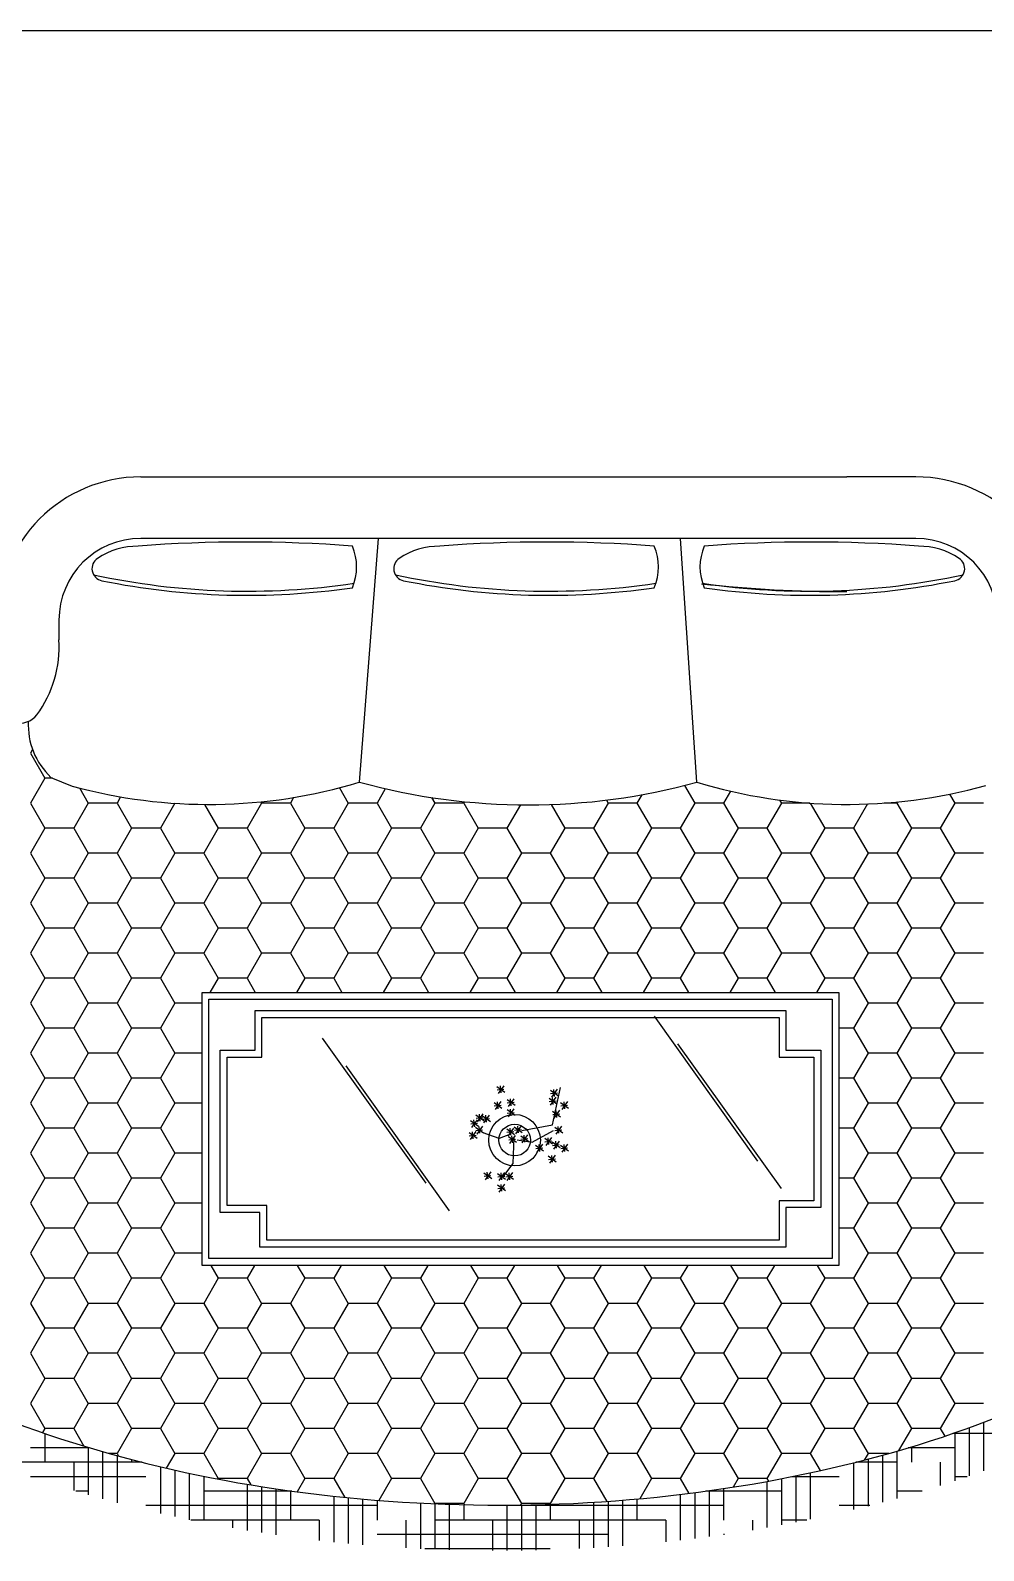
# Model space of a CAD drawing. Header units: millimetres. Extents: x -30782 to 40110, y 35885 to 73818.
# Drawn here: x 7403 to 9603, y 64124 to 67634 of the extents above; entities that cross this region are included whole.
import ezdxf

# ---------------------------------------------------------------- set-up
doc = ezdxf.new("R2010")
doc.units = ezdxf.units.MM
doc.layers.add('www.cad-blocks.net', color=7, linetype='Continuous')

# ---------------------------------------------------------------- blocks, each defined once
blk = doc.blocks.new('A$C04B71D83')
for p, q in [((1423, 2478.6), (3052.9, 2478.6)), ((3211.8, 2478.6), (3052.9, 2478.6)), ((1282.9, 2447.5), (1284, 2446.4)), ((3211.8, 2336.9), (1423, 2336.9)), ((1928.1, 1773.8), (1971.6, 2336.9)), ((2706.7, 1773.8), (2669, 2336.9)), ((1234, 2147.9), (1234, 2102.7)), ((1173, 1849.7), (1168.1, 1841.2)), ((1168.1, 1841.2), (1201.4, 1783.4)), ((1201.4, 1783.4), (1168.1, 1725.7)), ((1219.4, 1783.4), (1201.4, 1783.4)), ((1215.4, 1785.1), (1264.5, 1765)), ((1281.3, 1760.6), (1301.4, 1725.7)), ((1881.2, 1760.9), (1901.5, 1725.7)), ((1987.3, 1758.9), (1968.2, 1725.7)), ((2678.2, 1766.3), (2701.6, 1725.7)), ((1168.1, 1725.7), (1201.4, 1668)), ((1301.4, 1725.7), (1268.1, 1667.9)), ((1368.1, 1725.7), (1301.4, 1725.7)), ((1376.4, 1740.1), (1368.1, 1725.7)), ((1368.1, 1725.7), (1401.4, 1668)), ((1501.2, 1725.3), (1468.1, 1667.9)), ((1569.8, 1722.7), (1601.5, 1668)), ((1701.5, 1725.7), (1668.1, 1667.9)), ((1699.8, 1728.6), (1701.5, 1725.7)), ((1768.1, 1725.7), (1701.5, 1725.7)), ((1775.6, 1738.6), (1768.1, 1725.7)), ((1768.1, 1725.7), (1801.5, 1668)), ((1901.5, 1725.7), (1868.2, 1667.9)), ((1968.2, 1725.7), (1901.5, 1725.7)), ((1968.2, 1725.7), (2001.5, 1668)), ((2101.5, 1725.7), (2068.2, 1667.9)), ((2094.1, 1738.6), (2101.5, 1725.7)), ((2168.2, 1725.7), (2101.5, 1725.7)), ((2170.1, 1728.9), (2168.2, 1725.7)), ((2168.2, 1725.7), (2201.5, 1668)), ((2299.2, 1721.7), (2268.2, 1667.9)), ((2370, 1722.5), (2401.6, 1668)), ((2501.6, 1725.7), (2468.2, 1667.9)), ((2497.6, 1732.6), (2501.6, 1725.7)), ((2568.2, 1725.7), (2501.6, 1725.7)), ((2579.4, 1745), (2568.2, 1725.7)), ((2568.2, 1725.7), (2601.6, 1668)), ((2701.6, 1725.7), (2668.3, 1667.9)), ((2768.3, 1725.7), (2701.6, 1725.7)), ((2784.1, 1753.2), (2768.3, 1725.7)), ((2768.3, 1725.7), (2801.6, 1668)), ((2901.6, 1725.7), (2868.3, 1667.9)), ((2897.5, 1732.8), (2901.6, 1725.7)), ((2967.6, 1725.7), (2901.6, 1725.7)), ((2968.3, 1725.6), (3001.6, 1668)), ((3100.4, 1723.6), (3068.3, 1667.9)), ((3168.3, 1725.7), (3138.5, 1725.7)), ((3169.8, 1728.3), (3168.3, 1725.7)), ((3168.3, 1725.7), (3201.7, 1668)), ((3301.7, 1725.7), (3268.3, 1667.9)), ((3289.8, 1746.3), (3301.7, 1725.7)), ((3368.3, 1725.7), (3301.7, 1725.7)), ((1201.4, 1667.9), (1168.1, 1610.2)), ((1268.1, 1667.9), (1201.4, 1667.9)), ((1268.1, 1668), (1301.4, 1610.2)), ((1401.4, 1667.9), (1368.1, 1610.2)), ((1468.1, 1667.9), (1401.4, 1667.9)), ((1468.1, 1668), (1501.4, 1610.2)), ((1601.5, 1667.9), (1568.1, 1610.2)), ((1668.1, 1667.9), (1601.4, 1667.9)), ((1668.1, 1668), (1701.5, 1610.2)), ((1801.5, 1667.9), (1768.1, 1610.2)), ((1868.1, 1667.9), (1801.5, 1667.9)), ((1868.2, 1668), (1901.5, 1610.2)), ((2001.5, 1667.9), (1968.2, 1610.2)), ((2068.2, 1667.9), (2001.5, 1667.9)), ((2068.2, 1668), (2101.5, 1610.2)), ((2201.5, 1667.9), (2168.2, 1610.2)), ((2268.2, 1667.9), (2201.5, 1667.9)), ((2268.2, 1668), (2301.5, 1610.2)), ((2401.6, 1667.9), (2368.2, 1610.2)), ((2468.2, 1667.9), (2401.5, 1667.9)), ((2468.2, 1668), (2501.6, 1610.2)), ((2601.6, 1667.9), (2568.2, 1610.2)), ((2668.2, 1667.9), (2601.6, 1667.9)), ((2668.3, 1668), (2701.6, 1610.2)), ((2801.6, 1667.9), (2768.3, 1610.2)), ((2868.3, 1667.9), (2801.6, 1667.9)), ((2868.3, 1668), (2901.6, 1610.2)), ((3001.6, 1667.9), (2968.3, 1610.2)), ((3068.3, 1667.9), (3001.6, 1667.9)), ((3068.3, 1668), (3101.6, 1610.2)), ((3201.7, 1667.9), (3168.3, 1610.2)), ((3268.3, 1667.9), (3201.6, 1667.9)), ((3268.3, 1668), (3301.7, 1610.2)), ((1168.1, 1610.2), (1201.4, 1552.5)), ((1301.4, 1610.2), (1268.1, 1552.5)), ((1368.1, 1610.2), (1301.4, 1610.2)), ((1368.1, 1610.2), (1401.4, 1552.5)), ((1501.4, 1610.2), (1468.1, 1552.5)), ((1568.1, 1610.2), (1501.4, 1610.2)), ((1568.1, 1610.2), (1601.5, 1552.5)), ((1701.5, 1610.2), (1668.1, 1552.5)), ((1768.1, 1610.2), (1701.5, 1610.2)), ((1768.1, 1610.2), (1801.5, 1552.5)), ((1901.5, 1610.2), (1868.2, 1552.5)), ((1968.2, 1610.2), (1901.5, 1610.2)), ((1968.2, 1610.2), (2001.5, 1552.5)), ((2101.5, 1610.2), (2068.2, 1552.5)), ((2168.2, 1610.2), (2101.5, 1610.2)), ((2168.2, 1610.2), (2201.5, 1552.5)), ((2301.5, 1610.2), (2268.2, 1552.5)), ((2368.2, 1610.2), (2301.5, 1610.2)), ((2368.2, 1610.2), (2401.6, 1552.5)), ((2501.6, 1610.2), (2468.2, 1552.5)), ((2568.2, 1610.2), (2501.6, 1610.2)), ((2568.2, 1610.2), (2601.6, 1552.5)), ((2701.6, 1610.2), (2668.3, 1552.5)), ((2768.3, 1610.2), (2701.6, 1610.2)), ((2768.3, 1610.2), (2801.6, 1552.5)), ((2901.6, 1610.2), (2868.3, 1552.5)), ((2968.3, 1610.2), (2901.6, 1610.2)), ((2968.3, 1610.2), (3001.6, 1552.5)), ((3101.6, 1610.2), (3068.3, 1552.5)), ((3168.3, 1610.2), (3101.6, 1610.2)), ((3168.3, 1610.2), (3201.7, 1552.5)), ((3301.7, 1610.2), (3268.3, 1552.5)), ((3368.3, 1610.2), (3301.7, 1610.2)), ((1201.4, 1552.5), (1168.1, 1494.7)), ((1268.1, 1552.5), (1201.4, 1552.5)), ((1268.1, 1552.5), (1301.4, 1494.7)), ((1401.4, 1552.5), (1368.1, 1494.7)), ((1468.1, 1552.5), (1401.4, 1552.5)), ((1468.1, 1552.5), (1501.4, 1494.7)), ((1601.5, 1552.5), (1568.1, 1494.7)), ((1668.1, 1552.5), (1601.4, 1552.5)), ((1668.1, 1552.5), (1701.5, 1494.7)), ((1801.5, 1552.5), (1768.1, 1494.7)), ((1868.1, 1552.5), (1801.5, 1552.5)), ((1868.2, 1552.5), (1901.5, 1494.7)), ((2001.5, 1552.5), (1968.2, 1494.7)), ((2068.2, 1552.5), (2001.5, 1552.5)), ((2068.2, 1552.5), (2101.5, 1494.7)), ((2201.5, 1552.5), (2168.2, 1494.7)), ((2268.2, 1552.5), (2201.5, 1552.5)), ((2268.2, 1552.5), (2301.5, 1494.7)), ((2401.6, 1552.5), (2368.2, 1494.7)), ((2468.2, 1552.5), (2401.5, 1552.5)), ((2468.2, 1552.5), (2501.6, 1494.7)), ((2601.6, 1552.5), (2568.2, 1494.7)), ((2668.2, 1552.5), (2601.6, 1552.5)), ((2668.3, 1552.5), (2701.6, 1494.7)), ((2801.6, 1552.5), (2768.3, 1494.7)), ((2868.3, 1552.5), (2801.6, 1552.5)), ((2868.3, 1552.5), (2901.6, 1494.7)), ((3001.6, 1552.5), (2968.3, 1494.7)), ((3068.3, 1552.5), (3001.6, 1552.5)), ((3068.3, 1552.5), (3101.6, 1494.7)), ((3201.7, 1552.5), (3168.3, 1494.7)), ((3268.3, 1552.5), (3201.6, 1552.5)), ((3268.3, 1552.5), (3301.7, 1494.7)), ((1168.1, 1494.7), (1201.4, 1437)), ((1301.4, 1494.7), (1268.1, 1437)), ((1368.1, 1494.7), (1301.4, 1494.7)), ((1368.1, 1494.7), (1401.4, 1437)), ((1501.4, 1494.7), (1468.1, 1437)), ((1568.1, 1494.7), (1501.4, 1494.7)), ((1568.1, 1494.7), (1601.5, 1437)), ((1701.5, 1494.7), (1668.1, 1437)), ((1768.1, 1494.7), (1701.5, 1494.7)), ((1768.1, 1494.7), (1801.5, 1437)), ((1901.5, 1494.7), (1868.2, 1437)), ((1968.2, 1494.7), (1901.5, 1494.7)), ((1968.2, 1494.7), (2001.5, 1437)), ((2101.5, 1494.7), (2068.2, 1437)), ((2168.2, 1494.7), (2101.5, 1494.7)), ((2168.2, 1494.7), (2201.5, 1437)), ((2301.5, 1494.7), (2268.2, 1437)), ((2368.2, 1494.7), (2301.5, 1494.7)), ((2368.2, 1494.7), (2401.6, 1437)), ((2501.6, 1494.7), (2468.2, 1437)), ((2568.2, 1494.7), (2501.6, 1494.7)), ((2568.2, 1494.7), (2601.6, 1437)), ((2701.6, 1494.7), (2668.3, 1437)), ((2768.3, 1494.7), (2701.6, 1494.7)), ((2768.3, 1494.7), (2801.6, 1437)), ((2901.6, 1494.7), (2868.3, 1437)), ((2968.3, 1494.7), (2901.6, 1494.7)), ((2968.3, 1494.7), (3001.6, 1437)), ((3101.6, 1494.7), (3068.3, 1437)), ((3168.3, 1494.7), (3101.6, 1494.7)), ((3168.3, 1494.7), (3201.7, 1437)), ((3301.7, 1494.7), (3268.3, 1437)), ((3368.3, 1494.7), (3301.7, 1494.7)), ((1201.4, 1437), (1168.1, 1379.2)), ((1268.1, 1437), (1201.4, 1437)), ((1268.1, 1437), (1301.4, 1379.2)), ((1401.4, 1437), (1368.1, 1379.2)), ((1468.1, 1437), (1401.4, 1437)), ((1468.1, 1437), (1501.4, 1379.2)), ((1601.5, 1437), (1568.1, 1379.2)), ((1668.1, 1437), (1601.4, 1437)), ((1668.1, 1437), (1701.5, 1379.2)), ((1801.5, 1437), (1768.1, 1379.2)), ((1868.1, 1437), (1801.5, 1437)), ((1868.2, 1437), (1901.5, 1379.2)), ((2001.5, 1437), (1968.2, 1379.2)), ((2068.2, 1437), (2001.5, 1437)), ((2068.2, 1437), (2101.5, 1379.2)), ((2201.5, 1437), (2168.2, 1379.2)), ((2268.2, 1437), (2201.5, 1437)), ((2268.2, 1437), (2301.5, 1379.2)), ((2401.6, 1437), (2368.2, 1379.2)), ((2468.2, 1437), (2401.5, 1437)), ((2468.2, 1437), (2501.6, 1379.2)), ((2601.6, 1437), (2568.2, 1379.2)), ((2668.2, 1437), (2601.6, 1437)), ((2668.3, 1437), (2701.6, 1379.2)), ((2801.6, 1437), (2768.3, 1379.2)), ((2868.3, 1437), (2801.6, 1437)), ((2868.3, 1437), (2901.6, 1379.2)), ((3001.6, 1437), (2968.3, 1379.2)), ((3068.3, 1437), (3001.6, 1437)), ((3068.3, 1437), (3101.6, 1379.2)), ((3201.7, 1437), (3168.3, 1379.2)), ((3268.3, 1437), (3201.6, 1437)), ((3268.3, 1437), (3301.7, 1379.2)), ((1168.1, 1379.2), (1201.4, 1321.5)), ((1301.4, 1379.2), (1268.1, 1321.5)), ((1368.1, 1379.2), (1301.4, 1379.2)), ((1368.1, 1379.2), (1401.4, 1321.5)), ((1501.4, 1379.2), (1468.1, 1321.5)), ((1568.1, 1379.2), (1501.4, 1379.2)), ((1568.1, 1379.2), (1601.5, 1321.5)), ((1701.5, 1379.2), (1668.1, 1321.5)), ((1768.1, 1379.2), (1701.5, 1379.2)), ((1768.1, 1379.2), (1801.5, 1321.5)), ((1901.5, 1379.2), (1868.2, 1321.5)), ((1968.2, 1379.2), (1901.5, 1379.2)), ((1968.2, 1379.2), (2001.5, 1321.5)), ((2101.5, 1379.2), (2068.2, 1321.5)), ((2168.2, 1379.2), (2101.5, 1379.2)), ((2168.2, 1379.2), (2201.5, 1321.5)), ((2301.5, 1379.2), (2268.2, 1321.5)), ((2368.2, 1379.2), (2301.5, 1379.2)), ((2368.2, 1379.2), (2401.6, 1321.5)), ((2501.6, 1379.2), (2468.2, 1321.5)), ((2568.2, 1379.2), (2501.6, 1379.2)), ((2568.2, 1379.2), (2601.6, 1321.5)), ((2701.6, 1379.2), (2668.3, 1321.5)), ((2768.3, 1379.2), (2701.6, 1379.2)), ((2768.3, 1379.2), (2801.6, 1321.5)), ((2901.6, 1379.2), (2868.3, 1321.5)), ((2968.3, 1379.2), (2901.6, 1379.2)), ((2968.3, 1379.2), (3001.6, 1321.5)), ((3101.6, 1379.2), (3068.3, 1321.5)), ((3168.3, 1379.2), (3101.6, 1379.2)), ((3168.3, 1379.2), (3201.7, 1321.5)), ((3301.7, 1379.2), (3268.3, 1321.5)), ((3368.3, 1379.2), (3301.7, 1379.2)), ((1201.4, 1321.5), (1168.1, 1263.8)), ((1268.1, 1321.5), (1201.4, 1321.5)), ((1268.1, 1321.5), (1301.4, 1263.8)), ((1401.4, 1321.5), (1368.1, 1263.8)), ((1468.1, 1321.5), (1401.4, 1321.5)), ((1468.1, 1321.5), (1501.4, 1263.8)), ((1601.5, 1321.5), (1582.4, 1288.5)), ((1668.1, 1321.5), (1601.4, 1321.5)), ((1668.1, 1321.5), (1687.2, 1288.5)), ((1801.5, 1321.5), (1782.4, 1288.5)), ((1868.1, 1321.5), (1801.5, 1321.5)), ((1868.2, 1321.5), (1887.2, 1288.5)), ((2001.5, 1321.5), (1982.5, 1288.5)), ((2068.2, 1321.5), (2001.5, 1321.5)), ((2068.2, 1321.5), (2087.2, 1288.5)), ((2201.5, 1321.5), (2182.5, 1288.5)), ((2268.2, 1321.5), (2201.5, 1321.5)), ((2268.2, 1321.5), (2287.2, 1288.5)), ((2401.6, 1321.5), (2382.5, 1288.5)), ((2468.2, 1321.5), (2401.5, 1321.5)), ((2468.2, 1321.5), (2487.3, 1288.5)), ((2601.6, 1321.5), (2582.5, 1288.5)), ((2668.2, 1321.5), (2601.6, 1321.5)), ((2668.3, 1321.5), (2687.3, 1288.5)), ((2801.6, 1321.5), (2782.6, 1288.5)), ((2868.3, 1321.5), (2801.6, 1321.5)), ((2868.3, 1321.5), (2887.3, 1288.5)), ((3001.6, 1321.5), (2982.6, 1288.5)), ((3068.3, 1321.5), (3001.6, 1321.5)), ((3068.3, 1321.5), (3101.6, 1263.8)), ((3201.7, 1321.5), (3168.3, 1263.8)), ((3268.3, 1321.5), (3201.6, 1321.5)), ((3268.3, 1321.5), (3301.7, 1263.8)), ((1168.1, 1263.8), (1201.4, 1206)), ((1301.4, 1263.8), (1268.1, 1206)), ((1368.1, 1263.8), (1301.4, 1263.8)), ((1368.1, 1263.8), (1401.4, 1206)), ((1501.4, 1263.8), (1468.1, 1206)), ((1564.4, 1263.8), (1501.4, 1263.8)), ((1564.4, 1288.5), (3034.4, 1288.5)), ((1564.4, 658.5), (1564.4, 1288.5)), ((1580.1, 1272.8), (3018.6, 1272.8)), ((1580.1, 674.3), (1580.1, 1272.8)), ((3018.6, 1272.8), (3018.6, 674.3)), ((3034.4, 1288.5), (3034.4, 658.5)), ((3101.6, 1263.8), (3068.3, 1206)), ((3168.3, 1263.8), (3101.6, 1263.8)), ((3168.3, 1263.8), (3201.7, 1206)), ((3301.7, 1263.8), (3268.3, 1206)), ((3368.3, 1263.8), (3301.7, 1263.8)), ((1686.7, 1246.5), (2912, 1246.5)), ((1686.7, 1155.1), (1686.7, 1246.5)), ((1702.4, 1230.8), (2896.3, 1230.8)), ((1702.4, 1139.4), (1702.4, 1230.8)), ((2847.4, 899.3), (2608.6, 1233.9)), ((2896.3, 1230.8), (2896.3, 1139.4)), ((2912, 1246.5), (2912, 1155.1)), ((1201.4, 1206), (1168.1, 1148.3)), ((1268.1, 1206), (1201.4, 1206)), ((1268.1, 1206), (1301.4, 1148.3)), ((1401.4, 1206), (1368.1, 1148.3)), ((1468.1, 1206), (1401.4, 1206)), ((1468.1, 1206), (1501.4, 1148.3)), ((3068.3, 1206), (3034.4, 1206)), ((3068.3, 1206), (3101.6, 1148.3)), ((3201.7, 1206), (3168.3, 1148.3)), ((3268.3, 1206), (3201.6, 1206)), ((3268.3, 1206), (3301.7, 1148.3)), ((2081.4, 848.3), (1842.6, 1182.9)), ((2901.6, 835.6), (2662.8, 1170.2)), ((1168.1, 1148.3), (1201.4, 1090.5)), ((1301.4, 1148.3), (1268.1, 1090.5)), ((1368.1, 1148.3), (1301.4, 1148.3)), ((1368.1, 1148.3), (1401.4, 1090.5)), ((1501.4, 1148.3), (1468.1, 1090.5)), ((1564.4, 1148.3), (1501.4, 1148.3)), ((1606.4, 1155.1), (1686.7, 1155.1)), ((1606.4, 780.8), (1606.4, 1155.1)), ((1622.1, 1139.4), (1702.4, 1139.4)), ((1622.1, 796.6), (1622.1, 1139.4)), ((2896.3, 1139.4), (2976.6, 1139.4)), ((2912, 1155.1), (2992.4, 1155.1)), ((2976.6, 1139.4), (2976.6, 807.7)), ((2992.4, 1155.1), (2992.4, 791.9)), ((3101.6, 1148.3), (3068.3, 1090.5)), ((3168.3, 1148.3), (3101.6, 1148.3)), ((3168.3, 1148.3), (3201.7, 1090.5)), ((3301.7, 1148.3), (3268.3, 1090.5)), ((3368.3, 1148.3), (3301.7, 1148.3)), ((1201.4, 1090.5), (1168.1, 1032.8)), ((1268.1, 1090.5), (1201.4, 1090.5)), ((1268.1, 1090.5), (1301.4, 1032.8)), ((1401.4, 1090.5), (1368.1, 1032.8)), ((1468.1, 1090.5), (1401.4, 1090.5)), ((1468.1, 1090.5), (1501.4, 1032.8)), ((2135.5, 784.6), (1896.8, 1119.2)), ((3068.3, 1090.5), (3034.4, 1090.5)), ((3068.3, 1090.5), (3101.6, 1032.8)), ((3201.7, 1090.5), (3168.3, 1032.8)), ((3268.3, 1090.5), (3201.6, 1090.5)), ((3268.3, 1090.5), (3301.7, 1032.8)), ((2263.3, 1057.6), (2244.9, 1070.7)), ((2261.2, 1064.4), (2245.3, 1062.7)), ((2260.7, 1073.3), (2247.6, 1054.9)), ((2254.5, 1056.9), (2252.9, 1072.8)), ((2386.9, 1049.2), (2368.5, 1062.3)), ((2384.8, 1056), (2368.9, 1054.4)), ((2384.3, 1064.9), (2371.2, 1046.6)), ((2373.2, 982.6), (2391.6, 1069.1)), ((2378.1, 1048.5), (2376.5, 1064.4)), ((1168.1, 1032.8), (1201.4, 975)), ((1301.4, 1032.8), (1268.1, 975)), ((1368.1, 1032.8), (1301.4, 1032.8)), ((1368.1, 1032.8), (1401.4, 975)), ((1501.4, 1032.8), (1468.1, 975)), ((1564.4, 1032.8), (1501.4, 1032.8)), ((2256.6, 1020.8), (2238.3, 1033.9)), ((2254.5, 1027.6), (2238.7, 1026)), ((2254, 1036.5), (2240.9, 1018.2)), ((2247.9, 1020.1), (2246.2, 1036)), ((2286.7, 1027.5), (2268.3, 1040.6)), ((2284.6, 1034.3), (2268.7, 1032.6)), ((2284, 1043.2), (2270.9, 1024.9)), ((2284, 1019.8), (2270.9, 1001.4)), ((2277.9, 1026.8), (2276.2, 1042.7)), ((2277.9, 1003.4), (2276.2, 1019.3)), ((2383.5, 1030.8), (2365.2, 1043.9)), ((2381.5, 1037.7), (2365.6, 1036)), ((2380.9, 1046.6), (2367.8, 1028.2)), ((2374.8, 1030.1), (2373.1, 1046)), ((2410.3, 1020.8), (2391.9, 1033.9)), ((2408.2, 1027.6), (2392.3, 1026)), ((2407.6, 1036.5), (2394.5, 1018.2)), ((2401.5, 1020.1), (2399.8, 1036)), ((3101.6, 1032.8), (3068.3, 975)), ((3168.3, 1032.8), (3101.6, 1032.8)), ((3168.3, 1032.8), (3201.7, 975)), ((3301.7, 1032.8), (3268.3, 975)), ((3368.3, 1032.8), (3301.7, 1032.8)), ((2202.3, 979), (2184, 992.1)), ((2200.2, 985.8), (2184.4, 984.2)), ((2199.7, 994.7), (2186.6, 976.4)), ((2193.6, 978.3), (2191.9, 994.2)), ((2214.8, 992.4), (2196.5, 1005.5)), ((2212.8, 999.2), (2196.9, 997.5)), ((2212.2, 1008.1), (2199.1, 989.7)), ((2206.1, 991.7), (2204.4, 1007.6)), ((2229.9, 989.9), (2211.5, 1003)), ((2227.8, 996.7), (2211.9, 995)), ((2227.3, 1005.6), (2214.2, 987.2)), ((2221.1, 989.2), (2219.5, 1005.1)), ((2286.7, 1004.1), (2268.3, 1017.2)), ((2284.6, 1010.9), (2268.7, 1009.2)), ((2391.9, 1000.7), (2373.5, 1013.8)), ((2389.8, 1007.6), (2374, 1005.9)), ((2389.3, 1016.5), (2376.2, 998.1)), ((2383.1, 1000), (2381.5, 1015.9)), ((1201.4, 975), (1168.1, 917.3)), ((1268.1, 975), (1201.4, 975)), ((1268.1, 975), (1301.4, 917.3)), ((1401.4, 975), (1368.1, 917.3)), ((1468.1, 975), (1401.4, 975)), ((1468.1, 975), (1501.4, 917.3)), ((2199, 951.4), (2180.6, 964.5)), ((2196.9, 958.2), (2181, 956.6)), ((2196.4, 967.2), (2183.3, 948.8)), ((2190.2, 950.7), (2188.6, 966.6)), ((2214, 963.9), (2195.7, 977.1)), ((2211.9, 970.8), (2196.1, 969.1)), ((2211.4, 979.7), (2198.3, 961.3)), ((2205.3, 963.3), (2203.6, 979.1)), ((2250, 951.1), (2213.3, 964.2)), ((2276.2, 961.6), (2250, 951.1)), ((2285.8, 959.8), (2267.5, 972.9)), ((2283.8, 966.6), (2267.9, 964.9)), ((2283.2, 975.5), (2270.1, 957.1)), ((2290, 942.2), (2271.7, 955.3)), ((2287.9, 949.1), (2272.1, 947.4)), ((2287.4, 958), (2274.3, 939.6)), ((2277.1, 959.1), (2275.4, 975)), ((2281.3, 941.5), (2279.6, 957.4)), ((2284.1, 953.7), (2281.5, 893.4)), ((2303.4, 964.8), (2285, 977.9)), ((2301.3, 971.6), (2285.4, 970)), ((2300.7, 980.5), (2287.6, 962.2)), ((2292, 948.5), (2326, 943.2)), ((2294.6, 964.1), (2293, 980)), ((2318.4, 943.9), (2300.1, 957)), ((2316.3, 950.7), (2300.5, 949.1)), ((2302.4, 969.5), (2373.2, 982.6)), ((2315.8, 959.6), (2302.7, 941.3)), ((2309.7, 943.2), (2308, 959.1)), ((2326, 943.2), (2375.8, 969.5)), ((2373.5, 938), (2355.2, 951.2)), ((2370.9, 953.8), (2357.8, 935.4)), ((2364.8, 937.4), (2363.1, 953.2)), ((2396.9, 963.9), (2378.6, 977.1)), ((2394.8, 970.8), (2379, 969.1)), ((2394.3, 979.7), (2381.2, 961.3)), ((2388.2, 963.3), (2386.5, 979.1)), ((3068.3, 975), (3034.4, 975)), ((3068.3, 975), (3101.6, 917.3)), ((3201.7, 975), (3168.3, 917.3)), ((3268.3, 975), (3201.6, 975)), ((3268.3, 975), (3301.7, 917.3)), ((1168.1, 917.3), (1201.4, 859.6)), ((1301.4, 917.3), (1268.1, 859.6)), ((1368.1, 917.3), (1301.4, 917.3)), ((1368.1, 917.3), (1401.4, 859.6)), ((1501.4, 917.3), (1468.1, 859.6)), ((1564.4, 917.3), (1501.4, 917.3)), ((2352.6, 922.2), (2334.3, 935.3)), ((2350.6, 929), (2334.7, 927.3)), ((2350, 937.9), (2336.9, 919.5)), ((2343.9, 921.5), (2342.2, 937.4)), ((2371.5, 944.9), (2355.6, 943.2)), ((2379.3, 912.8), (2366.1, 894.5)), ((2391.1, 929.7), (2372.7, 942.8)), ((2389, 936.5), (2373.1, 934.8)), ((2388.4, 945.4), (2375.3, 927.1)), ((2382.3, 929), (2380.6, 944.9)), ((2410.3, 922.2), (2391.9, 935.3)), ((2408.2, 929), (2392.3, 927.3)), ((2407.6, 937.9), (2394.5, 919.5)), ((2401.5, 921.5), (2399.8, 937.4)), ((3101.6, 917.3), (3068.3, 859.6)), ((3168.3, 917.3), (3101.6, 917.3)), ((3168.3, 917.3), (3201.7, 859.6)), ((3301.7, 917.3), (3268.3, 859.6)), ((3368.3, 917.3), (3301.7, 917.3)), ((2281.5, 893.4), (2257.9, 861.9)), ((2381.9, 897.1), (2363.5, 910.2)), ((2379.8, 903.9), (2363.9, 902.2)), ((2373.1, 896.4), (2371.5, 912.3)), ((1201.4, 859.6), (1168.1, 801.8)), ((1268.1, 859.6), (1201.4, 859.6)), ((1268.1, 859.6), (1301.4, 801.8)), ((1401.4, 859.6), (1368.1, 801.8)), ((1468.1, 859.6), (1401.4, 859.6)), ((1468.1, 859.6), (1501.4, 801.8)), ((2233.2, 858.6), (2214.9, 871.7)), ((2231.2, 865.5), (2215.3, 863.8)), ((2230.6, 874.4), (2217.5, 856)), ((2224.5, 857.9), (2222.8, 873.8)), ((2265, 857), (2246.6, 870.1)), ((2265, 830.2), (2246.6, 843.3)), ((2262.9, 863.8), (2247, 862.1)), ((2262.3, 872.7), (2249.2, 854.3)), ((2262.3, 846), (2249.2, 827.6)), ((2256.2, 856.3), (2254.5, 872.2)), ((2256.2, 829.5), (2254.5, 845.4)), ((2283.3, 857), (2265, 870.1)), ((2281.3, 863.8), (2265.4, 862.1)), ((2280.7, 872.7), (2267.6, 854.3)), ((2274.6, 856.3), (2272.9, 872.2)), ((3068.3, 859.6), (3034.4, 859.6)), ((3068.3, 859.6), (3101.6, 801.8)), ((3201.7, 859.6), (3168.3, 801.8)), ((3268.3, 859.6), (3201.6, 859.6)), ((3268.3, 859.6), (3301.7, 801.8)), ((2262.9, 837), (2247, 835.4)), ((2976.6, 807.7), (2896.3, 807.7)), ((2896.3, 807.7), (2896.3, 716.3)), ((1168.1, 801.8), (1201.4, 744.1)), ((1301.4, 801.8), (1268.1, 744.1)), ((1368.1, 801.8), (1301.4, 801.8)), ((1368.1, 801.8), (1401.4, 744.1)), ((1501.4, 801.8), (1468.1, 744.1)), ((1564.4, 801.8), (1501.4, 801.8)), ((1697.7, 780.8), (1606.4, 780.8)), ((1713.5, 796.6), (1622.1, 796.6)), ((1697.7, 700.5), (1697.7, 780.8)), ((1713.5, 716.3), (1713.5, 796.6)), ((2992.4, 791.9), (2912, 791.9)), ((2912, 791.9), (2912, 700.5)), ((3101.6, 801.8), (3068.3, 744.1)), ((3168.3, 801.8), (3101.6, 801.8)), ((3168.3, 801.8), (3201.7, 744.1)), ((3301.7, 801.8), (3268.3, 744.1)), ((3368.3, 801.8), (3301.7, 801.8)), ((1201.4, 744.1), (1168.1, 686.3)), ((1268.1, 744.1), (1201.4, 744.1)), ((1268.1, 744.1), (1301.4, 686.3)), ((1401.4, 744.1), (1368.1, 686.3)), ((1468.1, 744.1), (1401.4, 744.1)), ((1468.1, 744.1), (1501.4, 686.3)), ((3068.3, 744.1), (3034.4, 744.1)), ((3068.3, 744.1), (3101.6, 686.3)), ((3201.7, 744.1), (3168.3, 686.3)), ((3268.3, 744.1), (3201.6, 744.1)), ((3268.3, 744.1), (3301.7, 686.3)), ((2896.3, 716.3), (1713.5, 716.3)), ((1168.1, 686.3), (1201.4, 628.6)), ((1301.4, 686.3), (1268.1, 628.6)), ((1368.1, 686.3), (1301.4, 686.3)), ((1368.1, 686.3), (1401.4, 628.6)), ((1501.4, 686.3), (1468.1, 628.6)), ((1564.4, 686.3), (1501.4, 686.3)), ((3018.6, 674.3), (1580.1, 674.3)), ((2912, 700.5), (1697.7, 700.5)), ((3101.6, 686.3), (3068.3, 628.6)), ((3168.3, 686.3), (3101.6, 686.3)), ((3168.3, 686.3), (3201.7, 628.6)), ((3301.7, 686.3), (3268.3, 628.6)), ((3368.3, 686.3), (3301.7, 686.3)), ((3034.4, 658.5), (1564.4, 658.5)), ((1584.2, 658.5), (1601.5, 628.6)), ((1685.4, 658.5), (1668.1, 628.6)), ((1784.2, 658.5), (1801.5, 628.6)), ((1885.4, 658.5), (1868.2, 628.6)), ((1984.2, 658.5), (2001.5, 628.6)), ((2085.5, 658.5), (2068.2, 628.6)), ((2184.2, 658.5), (2201.5, 628.6)), ((2285.5, 658.5), (2268.2, 628.6)), ((2384.3, 658.5), (2401.6, 628.6)), ((2485.5, 658.5), (2468.2, 628.6)), ((2584.3, 658.5), (2601.6, 628.6)), ((2685.5, 658.5), (2668.3, 628.6)), ((2784.3, 658.5), (2801.6, 628.6)), ((2885.6, 658.5), (2868.3, 628.6)), ((2984.3, 658.5), (3001.6, 628.6)), ((1201.4, 628.6), (1168.1, 570.8)), ((1268.1, 628.6), (1201.4, 628.6)), ((1268.1, 628.6), (1301.4, 570.8)), ((1401.4, 628.6), (1368.1, 570.8)), ((1468.1, 628.6), (1401.4, 628.6)), ((1468.1, 628.6), (1501.4, 570.8)), ((1601.5, 628.6), (1568.1, 570.8)), ((1668.1, 628.6), (1601.4, 628.6)), ((1668.1, 628.6), (1701.5, 570.8)), ((1801.5, 628.6), (1768.1, 570.8)), ((1868.1, 628.6), (1801.5, 628.6)), ((1868.2, 628.6), (1901.5, 570.8)), ((2001.5, 628.6), (1968.2, 570.8)), ((2068.2, 628.6), (2001.5, 628.6)), ((2068.2, 628.6), (2101.5, 570.8)), ((2201.5, 628.6), (2168.2, 570.8)), ((2268.2, 628.6), (2201.5, 628.6)), ((2268.2, 628.6), (2301.5, 570.8)), ((2401.6, 628.6), (2368.2, 570.8)), ((2468.2, 628.6), (2401.5, 628.6)), ((2468.2, 628.6), (2501.6, 570.8)), ((2601.6, 628.6), (2568.2, 570.8)), ((2668.2, 628.6), (2601.6, 628.6)), ((2668.3, 628.6), (2701.6, 570.8)), ((2801.6, 628.6), (2768.3, 570.8)), ((2868.3, 628.6), (2801.6, 628.6)), ((2868.3, 628.6), (2901.6, 570.8)), ((3001.6, 628.6), (2968.3, 570.8)), ((3068.3, 628.6), (3001.6, 628.6)), ((3068.3, 628.6), (3101.6, 570.8)), ((3201.7, 628.6), (3168.3, 570.8)), ((3268.3, 628.6), (3201.6, 628.6)), ((3268.3, 628.6), (3301.7, 570.8)), ((1168.1, 570.8), (1201.4, 513.1)), ((1301.4, 570.8), (1268.1, 513.1)), ((1368.1, 570.8), (1301.4, 570.8)), ((1368.1, 570.8), (1401.4, 513.1)), ((1501.4, 570.8), (1468.1, 513.1)), ((1568.1, 570.8), (1501.4, 570.8)), ((1568.1, 570.8), (1601.5, 513.1)), ((1701.5, 570.8), (1668.1, 513.1)), ((1768.1, 570.8), (1701.5, 570.8)), ((1768.1, 570.8), (1801.5, 513.1)), ((1901.5, 570.8), (1868.2, 513.1)), ((1968.2, 570.8), (1901.5, 570.8)), ((1968.2, 570.8), (2001.5, 513.1)), ((2101.5, 570.8), (2068.2, 513.1)), ((2168.2, 570.8), (2101.5, 570.8)), ((2168.2, 570.8), (2201.5, 513.1)), ((2301.5, 570.8), (2268.2, 513.1)), ((2368.2, 570.8), (2301.5, 570.8)), ((2368.2, 570.8), (2401.6, 513.1)), ((2501.6, 570.8), (2468.2, 513.1)), ((2568.2, 570.8), (2501.6, 570.8)), ((2568.2, 570.8), (2601.6, 513.1)), ((2701.6, 570.8), (2668.3, 513.1)), ((2768.3, 570.8), (2701.6, 570.8)), ((2768.3, 570.8), (2801.6, 513.1)), ((2901.6, 570.8), (2868.3, 513.1)), ((2968.3, 570.8), (2901.6, 570.8)), ((2968.3, 570.8), (3001.6, 513.1)), ((3101.6, 570.8), (3068.3, 513.1)), ((3168.3, 570.8), (3101.6, 570.8)), ((3168.3, 570.8), (3201.7, 513.1)), ((3301.7, 570.8), (3268.3, 513.1)), ((3368.3, 570.8), (3301.7, 570.8)), ((1201.4, 513.1), (1168.1, 455.4)), ((1268.1, 513.1), (1201.4, 513.1)), ((1268.1, 513.1), (1301.4, 455.4)), ((1401.4, 513.1), (1368.1, 455.4)), ((1468.1, 513.1), (1401.4, 513.1)), ((1468.1, 513.1), (1501.4, 455.4)), ((1601.5, 513.1), (1568.1, 455.4)), ((1668.1, 513.1), (1601.4, 513.1)), ((1668.1, 513.1), (1701.5, 455.4)), ((1801.5, 513.1), (1768.1, 455.4)), ((1868.1, 513.1), (1801.5, 513.1)), ((1868.2, 513.1), (1901.5, 455.4)), ((2001.5, 513.1), (1968.2, 455.4)), ((2068.2, 513.1), (2001.5, 513.1)), ((2068.2, 513.1), (2101.5, 455.4)), ((2201.5, 513.1), (2168.2, 455.4)), ((2268.2, 513.1), (2201.5, 513.1)), ((2268.2, 513.1), (2301.5, 455.4)), ((2401.6, 513.1), (2368.2, 455.4)), ((2468.2, 513.1), (2401.5, 513.1)), ((2468.2, 513.1), (2501.6, 455.4)), ((2601.6, 513.1), (2568.2, 455.4)), ((2668.2, 513.1), (2601.6, 513.1)), ((2668.3, 513.1), (2701.6, 455.4)), ((2801.6, 513.1), (2768.3, 455.4)), ((2868.3, 513.1), (2801.6, 513.1)), ((2868.3, 513.1), (2901.6, 455.4)), ((3001.6, 513.1), (2968.3, 455.4)), ((3068.3, 513.1), (3001.6, 513.1)), ((3068.3, 513.1), (3101.6, 455.4)), ((3201.7, 513.1), (3168.3, 455.4)), ((3268.3, 513.1), (3201.6, 513.1)), ((3268.3, 513.1), (3301.7, 455.4)), ((1168.1, 455.4), (1201.4, 397.6)), ((1301.4, 455.4), (1268.1, 397.6)), ((1368.1, 455.4), (1301.4, 455.4)), ((1368.1, 455.4), (1401.4, 397.6)), ((1501.4, 455.4), (1468.1, 397.6)), ((1568.1, 455.4), (1501.4, 455.4)), ((1568.1, 455.4), (1601.5, 397.6)), ((1701.5, 455.4), (1668.1, 397.6)), ((1768.1, 455.4), (1701.5, 455.4)), ((1768.1, 455.4), (1801.5, 397.6)), ((1901.5, 455.4), (1868.2, 397.6)), ((1968.2, 455.4), (1901.5, 455.4)), ((1968.2, 455.4), (2001.5, 397.6)), ((2101.5, 455.4), (2068.2, 397.6)), ((2168.2, 455.4), (2101.5, 455.4)), ((2168.2, 455.4), (2201.5, 397.6)), ((2301.5, 455.4), (2268.2, 397.6)), ((2368.2, 455.4), (2301.5, 455.4)), ((2368.2, 455.4), (2401.6, 397.6)), ((2501.6, 455.4), (2468.2, 397.6)), ((2568.2, 455.4), (2501.6, 455.4)), ((2568.2, 455.4), (2601.6, 397.6)), ((2701.6, 455.4), (2668.3, 397.6)), ((2768.3, 455.4), (2701.6, 455.4)), ((2768.3, 455.4), (2801.6, 397.6)), ((2901.6, 455.4), (2868.3, 397.6)), ((2968.3, 455.4), (2901.6, 455.4)), ((2968.3, 455.4), (3001.6, 397.6)), ((3101.6, 455.4), (3068.3, 397.6)), ((3168.3, 455.4), (3101.6, 455.4)), ((3168.3, 455.4), (3201.7, 397.6)), ((3301.7, 455.4), (3268.3, 397.6)), ((3368.3, 455.4), (3301.7, 455.4)), ((1201.4, 397.6), (1168.1, 339.9)), ((1268.1, 397.6), (1201.4, 397.6)), ((1268.1, 397.6), (1301.4, 339.9)), ((1401.4, 397.6), (1368.1, 339.9)), ((1468.1, 397.6), (1401.4, 397.6)), ((1468.1, 397.6), (1501.4, 339.9)), ((1601.5, 397.6), (1568.1, 339.9)), ((1668.1, 397.6), (1601.4, 397.6)), ((1668.1, 397.6), (1701.5, 339.9)), ((1801.5, 397.6), (1768.1, 339.9)), ((1868.1, 397.6), (1801.5, 397.6)), ((1868.2, 397.6), (1901.5, 339.9)), ((2001.5, 397.6), (1968.2, 339.9)), ((2068.2, 397.6), (2001.5, 397.6)), ((2068.2, 397.6), (2101.5, 339.9)), ((2201.5, 397.6), (2168.2, 339.9)), ((2268.2, 397.6), (2201.5, 397.6)), ((2268.2, 397.6), (2301.5, 339.9)), ((2401.6, 397.6), (2368.2, 339.9)), ((2468.2, 397.6), (2401.5, 397.6)), ((2468.2, 397.6), (2501.6, 339.9)), ((2601.6, 397.6), (2568.2, 339.9)), ((2668.2, 397.6), (2601.6, 397.6)), ((2668.3, 397.6), (2701.6, 339.9)), ((2801.6, 397.6), (2768.3, 339.9)), ((2868.3, 397.6), (2801.6, 397.6)), ((2868.3, 397.6), (2901.6, 339.9)), ((3001.6, 397.6), (2968.3, 339.9)), ((3068.3, 397.6), (3001.6, 397.6)), ((3068.3, 397.6), (3101.6, 339.9)), ((3201.7, 397.6), (3168.3, 339.9)), ((3268.3, 397.6), (3201.6, 397.6)), ((3268.3, 397.6), (3301.7, 339.9)), ((1168.1, 339.9), (1201.4, 282.1)), ((1301.4, 339.9), (1268.1, 282.1)), ((1368.1, 339.9), (1301.4, 339.9)), ((1368.1, 339.9), (1401.4, 282.1)), ((1501.4, 339.9), (1468.1, 282.1)), ((1568.1, 339.9), (1501.4, 339.9)), ((1568.1, 339.9), (1601.5, 282.1)), ((1701.5, 339.9), (1668.1, 282.1)), ((1768.1, 339.9), (1701.5, 339.9)), ((1768.1, 339.9), (1801.5, 282.1)), ((1901.5, 339.9), (1868.2, 282.1)), ((1968.2, 339.9), (1901.5, 339.9)), ((1968.2, 339.9), (2001.5, 282.1)), ((2101.5, 339.9), (2068.2, 282.1)), ((2168.2, 339.9), (2101.5, 339.9)), ((2168.2, 339.9), (2201.5, 282.1)), ((2301.5, 339.9), (2268.2, 282.1)), ((2368.2, 339.9), (2301.5, 339.9)), ((2368.2, 339.9), (2401.6, 282.1)), ((2501.6, 339.9), (2468.2, 282.1)), ((2568.2, 339.9), (2501.6, 339.9)), ((2568.2, 339.9), (2601.6, 282.1)), ((2701.6, 339.9), (2668.3, 282.1)), ((2768.3, 339.9), (2701.6, 339.9)), ((2768.3, 339.9), (2801.6, 282.1)), ((2901.6, 339.9), (2868.3, 282.1)), ((2968.3, 339.9), (2901.6, 339.9)), ((2968.3, 339.9), (3001.6, 282.1)), ((3101.6, 339.9), (3068.3, 282.1)), ((3168.3, 339.9), (3101.6, 339.9)), ((3168.3, 339.9), (3201.7, 282.1)), ((3301.7, 339.9), (3268.3, 282.1)), ((3368.3, 339.9), (3301.7, 339.9)), ((1201.4, 282.1), (1195.7, 272.3)), ((1268.1, 282.1), (1201.4, 282.1)), ((1268.1, 282.1), (1291.7, 241.2)), ((1401.4, 282.1), (1368.1, 224.4)), ((1468.1, 282.1), (1401.4, 282.1)), ((1468.1, 282.1), (1501.4, 224.4)), ((1601.5, 282.1), (1568.1, 224.4)), ((1668.1, 282.1), (1601.4, 282.1)), ((1668.1, 282.1), (1701.5, 224.4)), ((1801.5, 282.1), (1768.1, 224.4)), ((1868.1, 282.1), (1801.5, 282.1)), ((1868.2, 282.1), (1901.5, 224.4)), ((2001.5, 282.1), (1968.2, 224.4)), ((2068.2, 282.1), (2001.5, 282.1)), ((2068.2, 282.1), (2101.5, 224.4)), ((2201.5, 282.1), (2168.2, 224.4)), ((2268.2, 282.1), (2201.5, 282.1)), ((2268.2, 282.1), (2301.5, 224.4)), ((2401.6, 282.1), (2368.2, 224.4)), ((2468.2, 282.1), (2401.5, 282.1)), ((2468.2, 282.1), (2501.6, 224.4)), ((2601.6, 282.1), (2568.2, 224.4)), ((2668.2, 282.1), (2601.6, 282.1)), ((2668.3, 282.1), (2701.6, 224.4)), ((2801.6, 282.1), (2768.3, 224.4)), ((2868.3, 282.1), (2801.6, 282.1)), ((2868.3, 282.1), (2901.6, 224.4)), ((3001.6, 282.1), (2968.3, 224.4)), ((3068.3, 282.1), (3001.6, 282.1)), ((3068.3, 282.1), (3101.6, 224.4)), ((3201.7, 282.1), (3172, 230.7)), ((3268.3, 282.1), (3201.6, 282.1)), ((3268.3, 282.1), (3278.8, 264)), ((3335, 283.6), (3335, 172.2)), ((3368.3, 295.8), (3368.3, 184)), ((1201.4, 270.4), (1201.4, 204)), ((3435, 270.6), (3298.2, 270.6)), ((3301.7, 271.8), (3301.7, 161)), ((1304.6, 237.3), (1168.1, 237.3)), ((1301.4, 238.3), (1301.4, 128.8)), ((1334.7, 228.5), (1334.7, 119.4)), ((1368.1, 224.4), (1349.1, 224.4)), ((1368.1, 224.4), (1371.7, 218.1)), ((1368.1, 219.1), (1368.1, 110.4)), ((1501.4, 224.4), (1481.8, 190.4)), ((1568.1, 224.4), (1501.4, 224.4)), ((1568.1, 224.4), (1601.5, 166.7)), ((1701.5, 224.4), (1668.1, 166.6)), ((1768.1, 224.4), (1701.5, 224.4)), ((1768.1, 224.4), (1801.5, 166.7)), ((1901.5, 224.4), (1868.2, 166.6)), ((1968.2, 224.4), (1901.5, 224.4)), ((1968.2, 224.4), (2001.5, 166.7)), ((2101.5, 224.4), (2068.2, 166.6)), ((2168.2, 224.4), (2101.5, 224.4)), ((2168.2, 224.4), (2201.5, 166.7)), ((2301.5, 224.4), (2268.2, 166.6)), ((2368.2, 224.4), (2301.5, 224.4)), ((2368.2, 224.4), (2401.6, 166.7)), ((2501.6, 224.4), (2468.2, 166.6)), ((2568.2, 224.4), (2501.6, 224.4)), ((2568.2, 224.4), (2601.6, 166.7)), ((2701.6, 224.4), (2668.3, 166.6)), ((2768.3, 224.4), (2701.6, 224.4)), ((2768.3, 224.4), (2801.6, 166.7)), ((2901.6, 224.4), (2868.3, 166.6)), ((2968.3, 224.4), (2901.6, 224.4)), ((2968.3, 224.4), (2991.3, 184.6)), ((3101.6, 224.4), (3092.7, 209)), ((3149.8, 224.4), (3101.6, 224.4)), ((3101.6, 211.3), (3101.6, 102.9)), ((3135, 220.3), (3135, 111.5)), ((3168.3, 229.7), (3168.3, 120.6)), ((3301.7, 237.3), (3194.3, 237.3)), ((3201.6, 239.5), (3201.6, 204)), ((1425.8, 204), (1076.8, 204)), ((1268.1, 204), (1268.1, 138.6)), ((1401.4, 210.2), (1401.4, 204)), ((1468.1, 193.6), (1468.1, 85.8)), ((1501.4, 185.9), (1501.4, 78.4)), ((1534.8, 178.6), (1534.8, 71.3)), ((2968.3, 179.5), (2968.3, 72.2)), ((3068.3, 202.8), (3068.3, 94.6)), ((3168.3, 204), (3073.1, 204)), ((3268.3, 204), (3268.3, 150.2)), ((1434.8, 170.6), (1168.6, 170.6)), ((1568.1, 171.7), (1568.1, 70.6)), ((1601.5, 166.6), (1600.7, 165.3)), ((1668.1, 166.7), (1601.4, 166.7)), ((1668.1, 166.7), (1676.8, 151.7)), ((1668.1, 153.1), (1668.1, 46.7)), ((1701.5, 147.7), (1701.5, 41.4)), ((1734.8, 142.5), (1734.8, 36.4)), ((1801.5, 166.6), (1783.6, 135.7)), ((1868.1, 166.7), (1801.5, 166.7)), ((1868.2, 166.7), (1893.5, 122.8)), ((2001.5, 166.6), (1972.1, 115.8)), ((2068.2, 166.7), (2001.5, 166.7)), ((2068.2, 166.7), (2101.5, 108.9)), ((2201.5, 166.6), (2168.2, 108.9)), ((2268.2, 166.7), (2201.5, 166.7)), ((2268.2, 166.7), (2301.5, 108.9)), ((2401.6, 166.6), (2368.2, 108.9)), ((2468.2, 166.7), (2401.5, 166.7)), ((2468.2, 166.7), (2498.8, 113.7)), ((2601.6, 166.6), (2574.5, 119.8)), ((2668.2, 166.7), (2601.6, 166.7)), ((2668.3, 166.7), (2688.2, 132.1)), ((2768.3, 143.2), (2768.3, 70.6)), ((2801.6, 166.6), (2790, 146.5)), ((2868.3, 166.7), (2801.6, 166.7)), ((2868.3, 166.7), (2871.9, 160.4)), ((2868.3, 159.7), (2868.3, 53.1)), ((2901.6, 165.9), (2901.6, 59.1)), ((3035, 170.6), (2925.4, 170.6)), ((2934.9, 172.5), (2934.9, 65.5)), ((3330.3, 170.6), (3301.7, 170.6)), ((1301.4, 137.3), (1272.6, 137.3)), ((1771.6, 137.3), (1568.1, 137.3)), ((1768.1, 137.8), (1768.1, 70.6)), ((1868.1, 125.4), (1868.1, 19.8)), ((1901.5, 122), (1901.5, 16.5)), ((1934.8, 118.9), (1934.8, 13.5)), ((1968.2, 116.1), (1968.2, 70.6)), ((2068.2, 109.6), (2068.2, 4.4)), ((2101.5, 108.9), (2101, 108)), ((2168.2, 108.9), (2101.5, 108.9)), ((2101.5, 108), (2101.5, 2.9)), ((2134.8, 106.8), (2134.8, 1.8)), ((2168.2, 108.9), (2170, 105.9)), ((2168.2, 105.9), (2168.2, 70.6)), ((2301.5, 108.9), (2299.5, 105.3)), ((2368.2, 108.9), (2301.5, 108.9)), ((2301.5, 105.3), (2301.5, 0.3)), ((2334.9, 106), (2334.9, 1)), ((2368.2, 108.9), (2369.3, 107)), ((2368.2, 106.9), (2368.2, 70.6)), ((2468.2, 111.7), (2468.2, 6.5)), ((2501.6, 113.9), (2501.6, 8.6)), ((2534.9, 116.4), (2534.9, 11.1)), ((2568.2, 119.2), (2568.2, 70.6)), ((2668.2, 129.7), (2668.2, 24)), ((2701.6, 133.9), (2701.6, 28)), ((2901.6, 137.3), (2727.3, 137.3)), ((2734.9, 138.3), (2734.9, 32.4)), ((3226.3, 137.3), (3168.3, 137.3)), ((1968.2, 103.9), (1434.8, 103.9)), ((1834.8, 70.6), (1538.3, 70.6)), ((1634.8, 70.6), (1634.8, 52.3)), ((1834.8, 70.6), (1834.8, 23.5)), ((2034.8, 70.6), (2034.8, 6.2)), ((2634.9, 70.6), (2101.5, 70.6)), ((2768.3, 103.9), (2234.9, 103.9)), ((2234.9, 70.6), (2234.9, 0)), ((2268.2, 105), (2268.2, 0)), ((2434.9, 70.6), (2434.9, 4.6)), ((2634.9, 70.6), (2634.9, 20.3)), ((2834.9, 70.6), (2834.9, 47.4)), ((2960.6, 70.6), (2901.6, 70.6)), ((3105.9, 103.9), (3035, 103.9)), ((2501.6, 37.3), (1968.2, 37.3)), ((2770, 37.3), (2768.3, 37.3)), ((2368.2, 3.9), (2078.5, 3.9))]:
    blk.add_line(p, q)
for radius in [59.5, 36.5]:
    blk.add_circle((2285.7, 947.6), radius)
for centre, radius, start, end in [((1423, 2147.9), 330.8, 90, 180), ((3211.8, 2147.9), 330.8, 0, 90), ((1423, 2147.9), 189, 90, 180), ((1416.8, 2148.8), 170.1, 90, 123.4988), ((1664.1, -911.2), 3239.6, 85.6218, 94.3782), ((1798.5, 2270.9), 122.6, 336.9832, 23.0167), ((2113.3, 2148.8), 170.1, 90, 123.4988), ((2360.7, -911.2), 3239.6, 85.6218, 94.3782), ((2495.1, 2270.9), 122.6, 336.9832, 23.0167), ((2836.3, 2270.9), 122.6, 156.9833, 203.0168), ((2970.7, -911.2), 3239.6, 85.6218, 94.3782), ((3211.8, 2147.9), 189, 0, 90), ((3218, 2148.8), 170.1, 56.5012, 90), ((1338.6, 2267), 28.4, 123.4988, 258.5347), ((2035.1, 2267), 28.4, 123.4988, 258.5347), ((3296.3, 2267), 28.4, 281.4653, 56.5012), ((1668.8, 3895.3), 1680.4, 257.8102, 278.4302), ((2365.4, 3895.3), 1680.4, 257.8102, 278.4302), ((2966, 3895.3), 1680.4, 261.5698, 282.1898), ((1668.8, 3895.3), 1689.9, 258.5347, 278.2533), ((2365.4, 3895.3), 1689.9, 258.5347, 278.2533), ((3046.6, 5211.3), 2997.3, 263.6902, 270.1225), ((2966, 3895.3), 1689.9, 261.7467, 281.4653), ((966.6, 2087.1), 267.9, 323.9008, 3.3226), ((1142.5, 1962.5), 52.4, 196.2811, 320.6217), ((1329.9, 1906.5), 166.9, 177.2145, 226.6885), ((1580.5, 2922.5), 1199.9, 254.7297, 286.7871), ((2317.4, 3199.6), 1478, 254.7283, 285.2717), ((3053, 2921.1), 1198.5, 253.2031, 285.495)]:
    blk.add_arc(centre, radius, start, end)
blk.add_ellipse((2249.5, 1224.5), major_axis=(2003.4, 0), ratio=0.558831, start_param=3.665597, end_param=5.733926)
blk = doc.blocks.new('format')
at = {"color": 155, "true_color": 0x546d8e}
blk.add_line((-27052.7, 67633.8), (40110.2, 67633.8), dxfattribs=at)

msp = doc.modelspace()

# ---------------------------------------------------------------- block references
msp.add_blockref('A$C04B71D83', (6234.9, 64124.3))
at = {"layer": 'www.cad-blocks.net'}
msp.add_blockref('format', (0, 0), dxfattribs=at)

doc.saveas('drawing.dxf')
